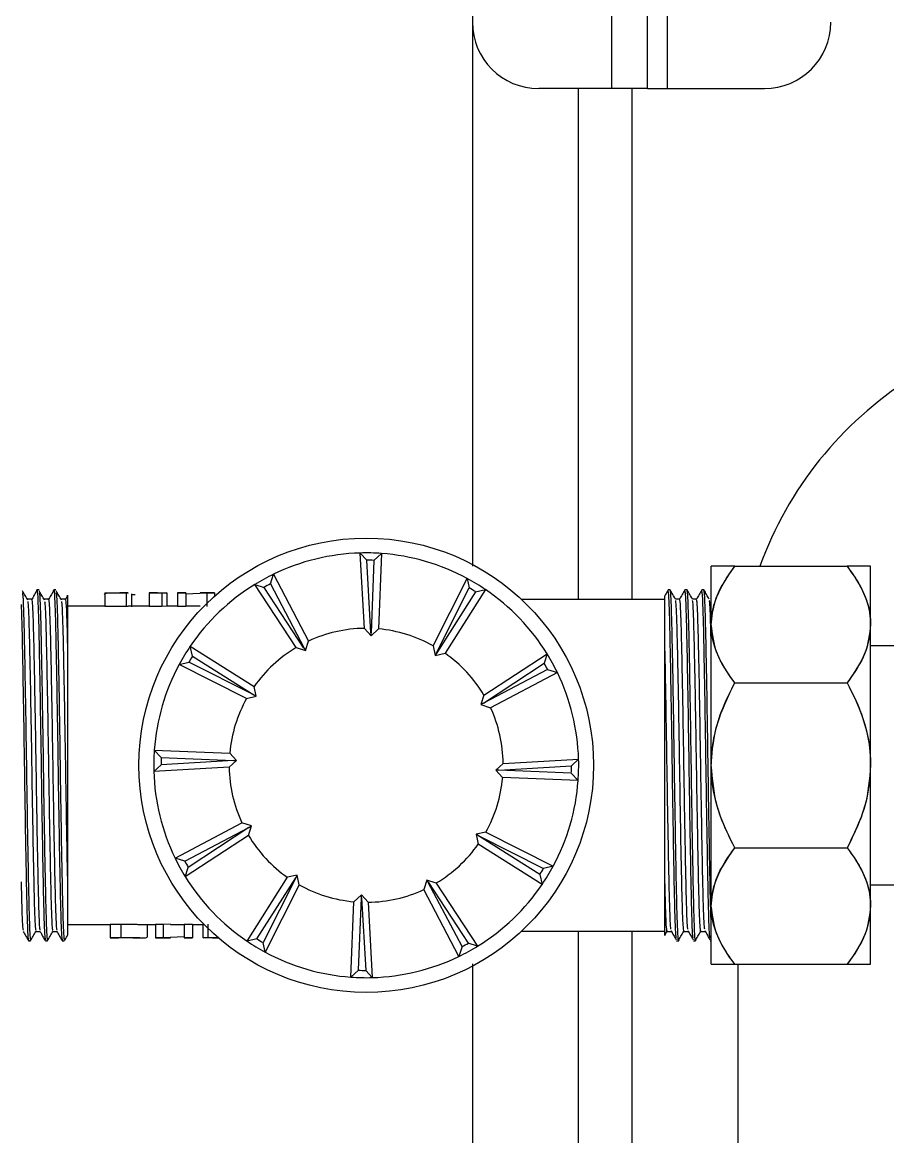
# Model space of a CAD drawing. Extents: x 150 to 4150, y 50 to 2920.
# Drawn here: x 1107.3 to 1270.2, y 2057.7 to 2267.7 of the extents above; entities that cross this region are included whole.
import ezdxf

# ---------------------------------------------------------------- set-up
doc = ezdxf.new("R2010")
doc.units = 0
doc.header["$LTSCALE"] = 10
doc.linetypes.add('SLD-KATı', pattern=[0])
doc.layers.get('0').update_dxf_attribs({"linetype": 'CONTINUOUS'})

msp = doc.modelspace()

# ---------------------------------------------------------------- linework, layer by layer
at = {"color": 7, "linetype": 'SLD-KATı'}
for p, q in [((1218.28, 2255.19), (1218.28, 2305.19)), ((1225.03, 2255.19), (1225.03, 2305.19)), ((1228.78, 2255.19), (1228.78, 2305.19)), ((1192.03, 2286.42), (1192.03, 2165.2)), ((1218.28, 2255.19), (1204.53, 2255.19)), ((1225.03, 2255.19), (1218.28, 2255.19)), ((1222.03, 2255.19), (1222.03, 2158.92)), ((1225.03, 2255.19), (1228.78, 2255.19)), ((1228.78, 2255.19), (1247.03, 2255.19)), ((1171.69, 2153.47), (1170.9, 2167.67)), ((1170.9, 2167.67), (1172.13, 2166.32)), ((1173.48, 2166.29), (1174.9, 2167.59)), ((1174.9, 2167.59), (1174.33, 2153.37)), ((1172.92, 2152.65), (1172.13, 2166.32)), ((1173.48, 2166.29), (1172.94, 2152.65)), ((1153.98, 2161.84), (1154.56, 2163.67)), ((1154.56, 2163.67), (1161.17, 2151.08)), ((1237.03, 2154.18), (1237.03, 2165.17)), ((1241.44, 2165.17), (1262.62, 2165.17)), ((1267.03, 2154.18), (1267.03, 2165.17)), ((1158.83, 2149.84), (1151.05, 2161.75)), ((1151.05, 2161.75), (1152.8, 2161.19)), ((1160.31, 2149.75), (1152.8, 2161.19)), ((1153.98, 2161.84), (1160.33, 2149.76)), ((1184.64, 2150.18), (1191.05, 2162.88)), ((1185.29, 2148.86), (1191.44, 2161.09)), ((1191.05, 2162.88), (1191.44, 2161.09)), ((1109.02, 2159), (1108.22, 2159)), ((1109.02, 2159), (1108.22, 2159)), ((1110.41, 2160.72), (1110.01, 2160.72)), ((1112.19, 2159), (1111.4, 2159)), ((1112.19, 2159), (1111.4, 2159)), ((1113.58, 2160.72), (1113.18, 2160.72)), ((1115.37, 2159), (1114.57, 2159)), ((1115.37, 2159), (1114.57, 2159)), ((1115.73, 2159.54), (1115.31, 2158.82)), ((1122.82, 2160.16), (1122.82, 2160.1)), ((1122.82, 2160.16), (1125.56, 2160.16)), ((1122.82, 2160.1), (1122.82, 2157.61)), ((1126.8, 2160.1), (1122.82, 2160.1)), ((1125.9, 2160.14), (1125.36, 2160.14)), ((1125.56, 2160.16), (1125.65, 2160.16)), ((1127.2, 2160.17), (1125.65, 2160.17)), ((1126.8, 2160.1), (1126.8, 2157.61)), ((1127.2, 2160.07), (1126.8, 2160.1)), ((1127.83, 2160.01), (1127.83, 2157.52)), ((1128.54, 2159.77), (1127.83, 2159.77)), ((1132.69, 2160.17), (1131.12, 2160.17)), ((1131.12, 2160.17), (1131.12, 2160.1)), ((1131.12, 2160.1), (1131.12, 2157.61)), ((1133.54, 2160.1), (1131.12, 2160.1)), ((1132.69, 2160.17), (1132.69, 2160.16)), ((1132.69, 2160.16), (1134.48, 2160.16)), ((1134.48, 2160.16), (1133.54, 2160.1)), ((1133.54, 2160.1), (1133.54, 2157.61)), ((1134.48, 2160.16), (1134.48, 2157.66)), ((1138.07, 2160.17), (1136.5, 2160.17)), ((1136.5, 2160.17), (1136.5, 2160.1)), ((1138.07, 2160.1), (1136.5, 2160.1)), ((1136.5, 2160.1), (1136.5, 2157.61)), ((1138.07, 2160.17), (1138.07, 2160.1)), ((1142.04, 2160.1), (1138.07, 2159.9)), ((1138.07, 2160.1), (1138.07, 2157.61)), ((1143.46, 2160.17), (1140.73, 2160.17)), ((1142.04, 2160.1), (1142.04, 2157.61)), ((1143.46, 2160.1), (1142.04, 2160.1)), ((1143.46, 2160.17), (1143.46, 2160.1)), ((1143.46, 2160.1), (1143.46, 2159.55)), ((1192.6, 2160.39), (1185.31, 2148.85)), ((1194.48, 2160.8), (1186.88, 2148.78)), ((1192.6, 2160.39), (1194.48, 2160.8)), ((1229.29, 2160.72), (1228.89, 2160.72)), ((1231.08, 2159), (1230.29, 2159)), ((1232.47, 2160.72), (1232.07, 2160.72)), ((1234.25, 2159), (1233.46, 2159)), ((1235.64, 2160.72), (1235.24, 2160.72)), ((1122.82, 2157.67), (1115.78, 2157.67)), ((1126.8, 2157.61), (1122.82, 2157.61)), ((1127.2, 2157.57), (1126.8, 2157.61)), ((1131.12, 2157.67), (1127.2, 2157.67)), ((1133.54, 2157.61), (1131.12, 2157.61)), ((1134.48, 2157.66), (1133.54, 2157.61)), ((1136.5, 2157.67), (1134.48, 2157.67)), ((1138.07, 2157.61), (1136.5, 2157.61)), ((1140.73, 2157.67), (1138.07, 2157.67)), ((1228.28, 2158.92), (1201.29, 2158.92)), ((1171.69, 2153.47), (1172.94, 2152.1)), ((1172.93, 2152.64), (1172.92, 2152.65)), ((1172.94, 2152.65), (1172.93, 2152.64)), ((1172.93, 2152.64), (1172.94, 2152.1)), ((1172.94, 2152.1), (1174.33, 2153.37)), ((1237.03, 2127.67), (1237.03, 2154.18)), ((1267.03, 2127.67), (1267.03, 2154.18)), ((1160.6, 2149.28), (1161.17, 2151.08)), ((1138.9, 2150.12), (1150.92, 2142.51)), ((1139.31, 2148.23), (1138.9, 2150.12)), ((1158.83, 2149.84), (1160.6, 2149.28)), ((1160.32, 2149.74), (1160.31, 2149.75)), ((1160.33, 2149.76), (1160.32, 2149.74)), ((1160.32, 2149.74), (1160.6, 2149.28)), ((1184.64, 2150.18), (1185.03, 2148.37)), ((1185.3, 2148.84), (1185.03, 2148.37)), ((1185.03, 2148.37), (1186.88, 2148.78)), ((1185.3, 2148.84), (1185.29, 2148.86)), ((1185.31, 2148.85), (1185.3, 2148.84)), ((1194.21, 2140.87), (1206.11, 2148.65)), ((1206.11, 2148.65), (1205.55, 2146.9)), ((1327.03, 2150.17), (1267.03, 2150.17)), ((1136.82, 2146.69), (1138.61, 2147.08)), ((1149.51, 2140.27), (1136.82, 2146.69)), ((1150.84, 2140.93), (1138.61, 2147.08)), ((1139.31, 2148.23), (1150.85, 2140.95)), ((1194.11, 2139.39), (1205.55, 2146.9)), ((1206.2, 2145.72), (1194.12, 2139.37)), ((1208.04, 2145.14), (1195.44, 2138.53)), ((1206.2, 2145.72), (1208.04, 2145.14)), ((1151.33, 2140.67), (1150.92, 2142.51)), ((1241.44, 2143.2), (1262.62, 2143.2)), ((1149.51, 2140.27), (1151.33, 2140.67)), ((1150.85, 2140.93), (1150.84, 2140.93)), ((1150.85, 2140.95), (1150.85, 2140.93)), ((1150.85, 2140.93), (1151.33, 2140.67)), ((1194.21, 2140.87), (1193.64, 2139.1)), ((1194.11, 2139.37), (1193.64, 2139.1)), ((1193.64, 2139.1), (1195.44, 2138.53)), ((1194.11, 2139.37), (1194.11, 2139.39)), ((1194.12, 2139.37), (1194.11, 2139.37)), ((1132.11, 2130.54), (1146.33, 2129.97)), ((1133.41, 2129.12), (1132.11, 2130.54)), ((1147.6, 2128.58), (1146.33, 2129.97)), ((1132.03, 2126.53), (1133.38, 2127.77)), ((1147.05, 2128.56), (1133.38, 2127.77)), ((1133.41, 2129.12), (1147.05, 2128.58)), ((1146.23, 2127.33), (1147.6, 2128.58)), ((1147.05, 2128.58), (1147.06, 2128.57)), ((1147.06, 2128.57), (1147.05, 2128.56)), ((1147.06, 2128.57), (1147.6, 2128.58)), ((1197.83, 2128.01), (1196.46, 2126.76)), ((1197.01, 2126.78), (1210.68, 2127.56)), ((1197.83, 2128.01), (1212.04, 2128.8)), ((1212.04, 2128.8), (1210.68, 2127.56)), ((1237.03, 2101.15), (1237.03, 2127.67)), ((1267.03, 2101.15), (1267.03, 2127.67)), ((1146.23, 2127.33), (1132.03, 2126.53)), ((1197, 2126.77), (1196.46, 2126.76)), ((1196.46, 2126.76), (1197.73, 2125.37)), ((1197, 2126.77), (1197.01, 2126.78)), ((1197.01, 2126.75), (1197, 2126.77)), ((1210.65, 2126.22), (1197.01, 2126.75)), ((1211.95, 2124.79), (1197.73, 2125.37)), ((1210.65, 2126.22), (1211.95, 2124.79)), ((1136.02, 2110.2), (1148.62, 2116.81)), ((1137.86, 2109.61), (1149.94, 2115.97)), ((1149.95, 2115.95), (1138.51, 2108.43)), ((1150.42, 2116.24), (1148.62, 2116.81)), ((1149.86, 2114.47), (1150.42, 2116.24)), ((1149.94, 2115.97), (1149.95, 2115.96)), ((1149.95, 2115.96), (1150.42, 2116.24)), ((1149.95, 2115.96), (1149.95, 2115.95)), ((1194.55, 2115.06), (1192.74, 2114.67)), ((1194.55, 2115.06), (1207.24, 2108.65)), ((1149.86, 2114.47), (1137.95, 2106.68)), ((1192.74, 2114.67), (1193.14, 2112.82)), ((1193.21, 2114.4), (1192.74, 2114.67)), ((1205.16, 2105.22), (1193.14, 2112.82)), ((1193.21, 2114.4), (1193.22, 2114.41)), ((1193.21, 2114.39), (1193.21, 2114.4)), ((1204.75, 2107.1), (1193.21, 2114.39)), ((1193.22, 2114.41), (1205.45, 2108.25)), ((1241.44, 2112.13), (1262.62, 2112.13)), ((1137.86, 2109.61), (1136.02, 2110.2)), ((1207.24, 2108.65), (1205.45, 2108.25)), ((1137.95, 2106.68), (1138.51, 2108.43)), ((1149.58, 2094.54), (1157.19, 2106.56)), ((1151.46, 2094.95), (1158.75, 2106.49)), ((1158.77, 2106.48), (1152.62, 2094.25)), ((1159.03, 2106.96), (1157.19, 2106.56)), ((1158.75, 2106.49), (1158.76, 2106.49)), ((1158.76, 2106.49), (1159.03, 2106.96)), ((1158.76, 2106.49), (1158.77, 2106.48)), ((1159.42, 2105.15), (1159.03, 2106.96)), ((1204.75, 2107.1), (1205.16, 2105.22)), ((1159.42, 2105.15), (1153.01, 2092.46)), ((1183.46, 2106.05), (1182.89, 2104.26)), ((1185.23, 2105.49), (1183.46, 2106.05)), ((1183.74, 2105.59), (1183.46, 2106.05)), ((1183.73, 2105.57), (1183.74, 2105.59)), ((1190.08, 2093.5), (1183.73, 2105.57)), ((1183.74, 2105.59), (1183.75, 2105.59)), ((1183.75, 2105.59), (1191.26, 2094.15)), ((1185.23, 2105.49), (1193.01, 2093.59)), ((1267.03, 2105.17), (1327.03, 2105.17)), ((1171.12, 2103.24), (1169.73, 2101.96)), ((1170.58, 2089.05), (1171.12, 2102.68)), ((1171.13, 2102.7), (1171.12, 2103.24)), ((1172.37, 2101.86), (1171.12, 2103.24)), ((1171.12, 2102.68), (1171.13, 2102.7)), ((1171.13, 2102.7), (1171.14, 2102.68)), ((1171.14, 2102.68), (1171.93, 2089.02)), ((1189.5, 2091.66), (1182.89, 2104.26)), ((1169.16, 2087.75), (1169.73, 2101.96)), ((1172.37, 2101.86), (1173.16, 2087.66)), ((1237.03, 2090.17), (1237.03, 2101.15)), ((1267.03, 2090.17), (1267.03, 2101.15)), ((1109.81, 2096.33), (1110.6, 2096.33)), ((1112.99, 2096.33), (1113.77, 2096.33)), ((1115.78, 2097.67), (1123.82, 2097.67)), ((1123.82, 2097.74), (1125.8, 2097.74)), ((1123.82, 2097.74), (1123.82, 2095.25)), ((1125.8, 2097.74), (1125.8, 2095.25)), ((1130.18, 2097.67), (1132.34, 2097.67)), ((1130.77, 2097.76), (1130.77, 2095.27)), ((1132.34, 2097.74), (1133.76, 2097.74)), ((1132.34, 2097.74), (1132.34, 2095.25)), ((1133.76, 2097.74), (1135.2, 2097.8)), ((1133.76, 2097.74), (1133.76, 2095.25)), ((1135.2, 2097.67), (1137.73, 2097.67)), ((1137.73, 2097.74), (1139.3, 2097.74)), ((1137.73, 2097.74), (1137.73, 2095.25)), ((1139.3, 2097.74), (1139.3, 2095.25)), ((1139.3, 2097.67), (1141.32, 2097.67)), ((1141.32, 2095.17), (1141.32, 2097.67)), ((1142.26, 2095.25), (1142.26, 2097.74)), ((1201.29, 2096.42), (1228.28, 2096.42)), ((1222.03, 2096.42), (1222.03, 1686.52)), ((1228.33, 2095.79), (1228.75, 2096.52)), ((1228.69, 2096.33), (1229.49, 2096.33)), ((1228.69, 2096.33), (1229.49, 2096.33)), ((1231.87, 2096.33), (1232.66, 2096.33)), ((1231.87, 2096.33), (1232.66, 2096.33)), ((1235.04, 2096.33), (1235.84, 2096.33)), ((1235.04, 2096.33), (1235.84, 2096.33)), ((1108.42, 2094.62), (1108.82, 2094.62)), ((1111.6, 2094.62), (1111.99, 2094.62)), ((1114.77, 2094.62), (1115.17, 2094.62)), ((1123.82, 2095.25), (1125.8, 2095.25)), ((1123.82, 2095.25), (1123.82, 2095.17)), ((1123.82, 2095.17), (1125.39, 2095.17)), ((1125.99, 2095.17), (1125.39, 2095.17)), ((1125.39, 2095.17), (1125.39, 2095.17)), ((1128.1, 2095.17), (1130.18, 2095.17)), ((1132.34, 2095.25), (1133.76, 2095.25)), ((1132.34, 2095.25), (1132.34, 2095.17)), ((1132.34, 2095.17), (1135.2, 2095.17)), ((1133.76, 2095.25), (1137.73, 2095.41)), ((1137.73, 2095.25), (1137.73, 2095.17)), ((1137.73, 2095.25), (1139.3, 2095.25)), ((1137.73, 2095.17), (1139.3, 2095.17)), ((1139.3, 2095.25), (1139.3, 2095.17)), ((1141.32, 2095.17), (1142.26, 2095.25)), ((1143.11, 2095.17), (1141.32, 2095.17)), ((1142.26, 2095.25), (1144.07, 2095.25)), ((1143.11, 2095.17), (1144.16, 2095.17)), ((1143.11, 2095.17), (1143.11, 2095.17)), ((1151.46, 2094.95), (1149.58, 2094.54)), ((1153.01, 2092.46), (1152.62, 2094.25)), ((1193.01, 2093.59), (1191.26, 2094.15)), ((1230.48, 2094.62), (1230.88, 2094.62)), ((1233.66, 2094.62), (1234.05, 2094.62)), ((1236.83, 2094.62), (1237.03, 2094.62)), ((1190.08, 2093.5), (1189.5, 2091.66)), ((1192.03, 2090.27), (1192.03, 1714.99)), ((1241.44, 2090.17), (1262.62, 2090.17)), ((1242.03, 2090.17), (1242.03, 1613.94)), ((1170.58, 2089.05), (1169.16, 2087.75)), ((1173.16, 2087.66), (1171.93, 2089.02))]:
    msp.add_line(p, q, dxfattribs=at)
at = {"color": 8, "linetype": 'SLD-KATı'}
for p, q in [((1212.03, 2158.92), (1212.03, 2255.19)), ((1212.03, 1705.39), (1212.03, 2096.42))]:
    msp.add_line(p, q, dxfattribs=at)
at = {"color": 7, "linetype": 'SLD-KATı'}
msp.add_circle((1172.03, 2127.67), 42.81, dxfattribs=at)
for centre, radius, start, end in [((1204.53, 2267.69), 12.5, 180, 270), ((1247.03, 2267.69), 12.5, 270, 0), ((1312.03, 2141.42), 70, 122.3924, 160.1666), ((1172.03, 2127.67), 40.02, 91.6221, 115.8822), ((1172.03, 2127.67), 40.02, 85.8822, 91.6221), ((1172.03, 2127.67), 40.02, 61.6221, 85.8822), ((1172.03, 2127.67), 38.65, 87.848, 89.8464), ((1172.03, 2127.67), 40.02, 115.8822, 121.6221), ((1172.03, 2127.67), 40.02, 121.6221, 145.8822), ((1172.03, 2127.67), 38.65, 117.848, 119.8464), ((1172.03, 2127.67), 40.02, 55.8822, 61.6221), ((1172.03, 2127.67), 38.65, 57.848, 59.8464), ((1172.03, 2127.67), 40.02, 31.6221, 55.8822), ((1172.03, 2127.67), 25.81, 90.759, 114.8823), ((1172.03, 2127.67), 25.81, 60.759, 84.8823), ((1172.03, 2127.67), 40.02, 145.8822, 151.6221), ((1172.03, 2127.67), 25.81, 120.759, 144.8823), ((1172.03, 2127.67), 25.81, 30.759, 54.8823), ((1172.03, 2127.67), 40.02, 25.8822, 31.6221), ((1172.03, 2127.67), 40.02, 151.6221, 175.8822), ((1172.03, 2127.67), 38.65, 147.848, 149.8464), ((1172.03, 2127.67), 38.65, 27.848, 29.8464), ((1172.03, 2127.67), 40.02, 1.6221, 25.8822), ((1172.03, 2127.67), 25.81, 150.759, 174.8823), ((1172.03, 2127.67), 25.81, 0.759, 24.8823), ((1172.03, 2127.67), 40.02, 175.8822, 181.6221), ((1172.03, 2127.67), 38.65, 177.848, 179.8464), ((1172.03, 2127.67), 38.65, 357.848, 359.8464), ((1172.03, 2127.67), 40.02, 355.8822, 1.6221), ((1172.03, 2127.67), 40.02, 181.6221, 205.8822), ((1172.03, 2127.67), 25.81, 180.759, 204.8823), ((1172.03, 2127.67), 25.81, 330.759, 354.8823), ((1172.03, 2127.67), 40.02, 331.6221, 355.8822), ((1172.03, 2127.67), 25.81, 210.759, 234.8823), ((1172.03, 2127.67), 25.81, 300.759, 324.8823), ((1172.03, 2127.67), 40.02, 205.8822, 211.6221), ((1172.03, 2127.67), 38.65, 207.848, 209.8464), ((1172.03, 2127.67), 40.02, 325.8822, 331.6221), ((1172.03, 2127.67), 40.02, 211.6221, 235.8822), ((1172.03, 2127.67), 38.65, 327.848, 329.8464), ((1172.03, 2127.67), 25.81, 240.759, 264.8823), ((1172.03, 2127.67), 40.02, 301.6221, 325.8822), ((1172.03, 2127.67), 25.81, 270.759, 294.8823), ((1172.03, 2127.67), 40.02, 235.8822, 241.6221), ((1172.03, 2127.67), 38.65, 237.848, 239.8464), ((1172.03, 2127.67), 38.65, 297.848, 299.8464), ((1172.03, 2127.67), 40.02, 241.6221, 265.8822), ((1172.03, 2127.67), 40.02, 295.8822, 301.6221), ((1172.03, 2127.67), 40.02, 271.6221, 295.8822), ((1172.03, 2127.67), 40.02, 265.8822, 271.6221), ((1172.03, 2127.67), 38.65, 267.848, 269.8464)]:
    msp.add_arc(centre, radius, start, end, dxfattribs=at)
for points, knots in [([(1237.03, 2154.18), (1237.06, 2154.81), (1237.14, 2156.64), (1238.02, 2159.65), (1239.61, 2162.67), (1240.93, 2164.47), (1241.44, 2165.17)], [0, 0, 0, 0, 0.1638354, 0.4746305, 0.7943898, 1, 1, 1, 1]), ([(1241.44, 2165.17), (1240.48, 2165.17), (1238.53, 2165.17), (1237.19, 2165.17), (1237.07, 2165.17), (1237.03, 2165.17)], [0, 0, 0, 0, 0.396746, 0.806755, 1, 1, 1, 1]), ([(1237.03, 2154.18), (1237.17, 2155.66), (1237.54, 2159.51), (1239.95, 2163.01), (1241.44, 2165.17)], [0, 0, 0, 0, 0.3814173, 1, 1, 1, 1]), ([(1241.44, 2165.17), (1240.15, 2165.17), (1237.7, 2165.17), (1237.25, 2165.17), (1237.03, 2165.17)], [0, 0, 0, 0, 0.527505, 1, 1, 1, 1]), ([(1262.62, 2165.17), (1263.13, 2164.47), (1264.43, 2162.7), (1266.02, 2159.68), (1266.92, 2156.67), (1267, 2154.81), (1267.03, 2154.18)], [0, 0, 0, 0, 0.205612, 0.517011, 0.836163, 1, 1, 1, 1]), ([(1267.03, 2165.17), (1266.89, 2165.17), (1266.52, 2165.17), (1264.11, 2165.17), (1262.62, 2165.17)], [0, 0, 0, 0, 0.381419, 1, 1, 1, 1]), ([(1262.62, 2165.17), (1263.58, 2163.8), (1265.53, 2161.02), (1266.87, 2157.24), (1266.99, 2154.93), (1267.03, 2154.18)], [0, 0, 0, 0, 0.396745, 0.806754, 1, 1, 1, 1]), ([(1267.03, 2165.17), (1266.81, 2165.17), (1266.36, 2165.17), (1263.91, 2165.17), (1262.62, 2165.17)], [0, 0, 0, 0, 0.472495, 1, 1, 1, 1]), ([(1108.28, 2158.82), (1108.11, 2159.1), (1107.78, 2159.67), (1107.45, 2160.25), (1107.28, 2160.53)], [0, 0, 0, 0, 0.5000091, 1, 1, 1, 1]), ([(1107.28, 2160.21), (1107.31, 2160.02), (1107.39, 2159.51), (1107.53, 2155.64), (1107.67, 2149.31), (1107.82, 2141.06), (1107.97, 2131.73), (1108.11, 2122.04), (1108.26, 2112.84), (1108.4, 2104.85), (1108.55, 2098.84), (1108.69, 2095.16), (1108.78, 2094.91), (1108.82, 2094.8)], [0, 0, 0, 0, 0.059792, 0.156343, 0.250757, 0.346704, 0.442909, 0.537197, 0.633638, 0.729161, 0.823899, 0.920492, 1, 1, 1, 1]), ([(1109.96, 2160.53), (1109.79, 2160.25), (1109.46, 2159.67), (1109.13, 2159.1), (1108.96, 2158.82)], [0, 0, 0, 0, 0.499999, 1, 1, 1, 1]), ([(1109.02, 2159), (1109.06, 2158.75), (1109.16, 2158.24), (1109.31, 2154.22), (1109.45, 2148.17), (1109.6, 2140.37), (1109.75, 2131.52), (1109.89, 2122.33), (1110.04, 2113.61), (1110.19, 2106.04), (1110.33, 2100.34), (1110.47, 2096.93), (1110.56, 2096.69), (1110.59, 2096.59)], [0, 0, 0, 0, 0.09264, 0.186674, 0.278628, 0.372074, 0.465772, 0.557602, 0.651529, 0.744562, 0.836833, 0.930908, 1, 1, 1, 1]), ([(1109.96, 2160.29), (1109.97, 2160.47), (1110.04, 2161.13), (1110.15, 2159.7), (1110.31, 2155.74), (1110.44, 2149.28), (1110.59, 2141.07), (1110.75, 2131.73), (1110.88, 2122.04), (1111.04, 2112.84), (1111.18, 2104.85), (1111.32, 2098.84), (1111.47, 2095.16), (1111.56, 2094.91), (1111.6, 2094.8)], [0, 0, 0, 0, 0.032985, 0.121827, 0.212008, 0.300193, 0.389809, 0.479667, 0.567733, 0.65781, 0.747031, 0.835518, 0.925738, 1, 1, 1, 1]), ([(1111.45, 2158.82), (1111.28, 2159.1), (1110.95, 2159.67), (1110.62, 2160.25), (1110.46, 2160.53)], [0, 0, 0, 0, 0.5, 1, 1, 1, 1]), ([(1110.46, 2160.21), (1110.49, 2160.02), (1110.57, 2159.51), (1110.7, 2155.64), (1110.84, 2149.31), (1110.99, 2141.06), (1111.14, 2131.73), (1111.28, 2122.04), (1111.43, 2112.84), (1111.58, 2104.85), (1111.72, 2098.84), (1111.87, 2095.16), (1111.95, 2094.91), (1111.99, 2094.8)], [0, 0, 0, 0, 0.059792, 0.156343, 0.250757, 0.346704, 0.442909, 0.537197, 0.633638, 0.729161, 0.823899, 0.920492, 1, 1, 1, 1]), ([(1113.13, 2160.53), (1112.97, 2160.25), (1112.64, 2159.67), (1112.3, 2159.1), (1112.14, 2158.82)], [0, 0, 0, 0, 0.499994, 1, 1, 1, 1]), ([(1112.19, 2159), (1112.24, 2158.75), (1112.33, 2158.24), (1112.49, 2154.22), (1112.63, 2148.17), (1112.78, 2140.37), (1112.93, 2131.52), (1113.07, 2122.33), (1113.22, 2113.61), (1113.37, 2106.04), (1113.51, 2100.34), (1113.65, 2096.93), (1113.73, 2096.69), (1113.77, 2096.59)], [0, 0, 0, 0, 0.09264, 0.186674, 0.278628, 0.372074, 0.465772, 0.557602, 0.651529, 0.744562, 0.836833, 0.930908, 1, 1, 1, 1]), ([(1113.13, 2160.29), (1113.15, 2160.47), (1113.21, 2161.13), (1113.33, 2159.7), (1113.48, 2155.74), (1113.62, 2149.28), (1113.77, 2141.07), (1113.92, 2131.73), (1114.06, 2122.04), (1114.21, 2112.84), (1114.36, 2104.85), (1114.5, 2098.84), (1114.64, 2095.16), (1114.73, 2094.91), (1114.77, 2094.8)], [0, 0, 0, 0, 0.0329851, 0.1218274, 0.212008, 0.3001927, 0.3898089, 0.4796666, 0.5677328, 0.6578105, 0.747031, 0.8355182, 0.9257381, 1, 1, 1, 1]), ([(1114.63, 2158.82), (1114.46, 2159.1), (1114.13, 2159.67), (1113.8, 2160.25), (1113.63, 2160.53)], [0, 0, 0, 0, 0.5000044, 1, 1, 1, 1]), ([(1113.63, 2160.21), (1113.66, 2160.02), (1113.74, 2159.51), (1113.88, 2155.64), (1114.02, 2149.31), (1114.17, 2141.06), (1114.32, 2131.73), (1114.45, 2122.04), (1114.61, 2112.84), (1114.75, 2104.85), (1114.9, 2098.84), (1115.04, 2095.16), (1115.13, 2094.91), (1115.17, 2094.8)], [0, 0, 0, 0, 0.059792, 0.156343, 0.250757, 0.346704, 0.442909, 0.537197, 0.633638, 0.729161, 0.823899, 0.920492, 1, 1, 1, 1]), ([(1115.37, 2159), (1115.41, 2158.74), (1115.51, 2158.22), (1115.66, 2154.5), (1115.74, 2150.72), (1115.78, 2149.02)], [0, 0, 0, 0, 0.351464, 0.708214, 1, 1, 1, 1]), ([(1115.78, 2159.51), (1115.78, 2159.62), (1115.78, 2159.87), (1115.78, 2159.22), (1115.78, 2157.72), (1115.78, 2155.31), (1115.78, 2152.4), (1115.78, 2150.06), (1115.78, 2149.02)], [0, 0, 0, 0, 0.1199214, 0.3026294, 0.4908796, 0.6697171, 0.8537427, 1, 1, 1, 1]), ([(1125.36, 2160.14), (1125.17, 2160.14), (1124.8, 2160.14), (1124.28, 2160.14), (1123.8, 2160.12), (1123.26, 2160.09), (1122.78, 2160.02), (1122.73, 2159.92), (1122.7, 2159.87)], [0, 0, 0, 0, 0.1199742, 0.2407106, 0.3609058, 0.4878119, 0.7413854, 1, 1, 1, 1]), ([(1228.88, 2160.71), (1228.72, 2160.42), (1228.51, 2160.06), (1228.3, 2159.69), (1228.25, 2159.62)], [0, 0, 0, 0, 0.787468, 1, 1, 1, 1]), ([(1228.28, 2150.6), (1228.28, 2151.55), (1228.28, 2153.67), (1228.28, 2156.3), (1228.28, 2158.32), (1228.28, 2159.5), (1228.28, 2159.57), (1228.28, 2159.6)], [0, 0, 0, 0, 0.172168, 0.386216, 0.606474, 0.82052, 1, 1, 1, 1]), ([(1230.43, 2095.12), (1230.4, 2095.32), (1230.32, 2095.82), (1230.18, 2099.69), (1230.04, 2106.03), (1229.9, 2114.27), (1229.74, 2123.61), (1229.61, 2133.3), (1229.45, 2142.5), (1229.31, 2150.48), (1229.17, 2156.5), (1229.02, 2160.18), (1228.93, 2160.42), (1228.89, 2160.54)], [0, 0, 0, 0, 0.059792, 0.156343, 0.250757, 0.346704, 0.442909, 0.537197, 0.633638, 0.729161, 0.823899, 0.920492, 1, 1, 1, 1]), ([(1230.93, 2095.04), (1230.91, 2094.86), (1230.85, 2094.21), (1230.73, 2095.64), (1230.58, 2099.6), (1230.44, 2106.05), (1230.29, 2114.27), (1230.14, 2123.61), (1230, 2133.3), (1229.85, 2142.5), (1229.7, 2150.48), (1229.56, 2156.5), (1229.42, 2160.18), (1229.33, 2160.42), (1229.29, 2160.54)], [0, 0, 0, 0, 0.0329851, 0.1218274, 0.212008, 0.3001927, 0.3898088, 0.4796666, 0.5677328, 0.6578104, 0.7470312, 0.8355182, 0.9257381, 1, 1, 1, 1]), ([(1230.29, 2158.99), (1230.13, 2159.28), (1229.8, 2159.85), (1229.47, 2160.42), (1229.3, 2160.71)], [0, 0, 0, 0, 0.500005, 1, 1, 1, 1]), ([(1232.06, 2160.71), (1231.89, 2160.42), (1231.56, 2159.85), (1231.23, 2159.28), (1231.06, 2158.99)], [0, 0, 0, 0, 0.5, 1, 1, 1, 1]), ([(1233.6, 2095.12), (1233.57, 2095.32), (1233.49, 2095.82), (1233.36, 2099.69), (1233.22, 2106.03), (1233.07, 2114.27), (1232.92, 2123.61), (1232.78, 2133.3), (1232.63, 2142.5), (1232.48, 2150.48), (1232.34, 2156.5), (1232.19, 2160.18), (1232.11, 2160.42), (1232.07, 2160.54)], [0, 0, 0, 0, 0.059792, 0.156343, 0.250757, 0.346704, 0.442909, 0.537197, 0.633638, 0.729161, 0.823899, 0.920492, 1, 1, 1, 1]), ([(1234.11, 2095.04), (1234.09, 2094.86), (1234.02, 2094.21), (1233.91, 2095.64), (1233.76, 2099.6), (1233.62, 2106.05), (1233.47, 2114.27), (1233.32, 2123.61), (1233.18, 2133.3), (1233.03, 2142.5), (1232.88, 2150.48), (1232.74, 2156.5), (1232.59, 2160.18), (1232.5, 2160.42), (1232.47, 2160.54)], [0, 0, 0, 0, 0.032985, 0.121827, 0.212008, 0.300193, 0.389809, 0.479667, 0.567733, 0.65781, 0.747031, 0.835518, 0.925738, 1, 1, 1, 1]), ([(1233.47, 2158.99), (1233.3, 2159.28), (1232.97, 2159.85), (1232.64, 2160.42), (1232.48, 2160.71)], [0, 0, 0, 0, 0.5, 1, 1, 1, 1]), ([(1235.23, 2160.71), (1235.07, 2160.42), (1234.73, 2159.85), (1234.4, 2159.28), (1234.24, 2158.99)], [0, 0, 0, 0, 0.5, 1, 1, 1, 1]), ([(1236.78, 2095.12), (1236.75, 2095.32), (1236.67, 2095.82), (1236.53, 2099.69), (1236.39, 2106.03), (1236.25, 2114.27), (1236.09, 2123.61), (1235.96, 2133.3), (1235.8, 2142.5), (1235.66, 2150.48), (1235.52, 2156.5), (1235.37, 2160.18), (1235.28, 2160.42), (1235.24, 2160.54)], [0, 0, 0, 0, 0.059792, 0.156343, 0.250757, 0.346704, 0.442909, 0.537197, 0.633638, 0.729161, 0.823899, 0.920492, 1, 1, 1, 1]), ([(1237.03, 2097.39), (1237, 2098.19), (1236.91, 2100.17), (1236.79, 2106.11), (1236.64, 2114.25), (1236.49, 2123.61), (1236.35, 2133.29), (1236.2, 2142.5), (1236.05, 2150.48), (1235.91, 2156.5), (1235.77, 2160.18), (1235.68, 2160.42), (1235.64, 2160.54)], [0, 0, 0, 0, 0.0696571, 0.1737724, 0.2795777, 0.3856683, 0.4896436, 0.5959938, 0.7013324, 0.8058045, 0.9123227, 1, 1, 1, 1]), ([(1236.64, 2158.99), (1236.48, 2159.28), (1236.15, 2159.85), (1235.82, 2160.42), (1235.65, 2160.71)], [0, 0, 0, 0, 0.5, 1, 1, 1, 1]), ([(1107.03, 2157.95), (1107.06, 2157.15), (1107.15, 2155.16), (1107.27, 2149.22), (1107.42, 2141.09), (1107.57, 2131.72), (1107.71, 2122.04), (1107.86, 2112.84), (1108.01, 2104.85), (1108.15, 2098.84), (1108.29, 2095.16), (1108.38, 2094.91), (1108.42, 2094.8)], [0, 0, 0, 0, 0.069657, 0.173772, 0.279578, 0.385668, 0.489644, 0.595994, 0.701332, 0.805805, 0.912323, 1, 1, 1, 1]), ([(1108.28, 2158.52), (1108.31, 2158.34), (1108.38, 2157.86), (1108.52, 2154.19), (1108.66, 2148.18), (1108.81, 2140.37), (1108.96, 2131.52), (1109.1, 2122.33), (1109.25, 2113.61), (1109.4, 2106.04), (1109.54, 2100.33), (1109.68, 2096.85), (1109.77, 2096.61), (1109.81, 2096.51)], [0, 0, 0, 0, 0.059774, 0.156323, 0.250736, 0.346681, 0.442885, 0.537171, 0.63361, 0.729132, 0.823869, 0.920461, 1, 1, 1, 1]), ([(1111.45, 2158.52), (1111.48, 2158.34), (1111.56, 2157.86), (1111.7, 2154.19), (1111.83, 2148.18), (1111.98, 2140.37), (1112.13, 2131.52), (1112.27, 2122.33), (1112.42, 2113.61), (1112.57, 2106.04), (1112.71, 2100.33), (1112.86, 2096.85), (1112.95, 2096.61), (1112.98, 2096.51)], [0, 0, 0, 0, 0.059774, 0.156323, 0.250736, 0.346681, 0.442885, 0.537171, 0.63361, 0.729132, 0.823869, 0.920461, 1, 1, 1, 1]), ([(1114.63, 2158.52), (1114.66, 2158.34), (1114.73, 2157.86), (1114.87, 2154.19), (1115.01, 2148.18), (1115.16, 2140.37), (1115.31, 2131.52), (1115.45, 2122.33), (1115.6, 2113.62), (1115.71, 2107.89), (1115.77, 2105.26), (1115.78, 2104.74)], [0, 0, 0, 0, 0.079391, 0.207626, 0.333024, 0.460456, 0.588233, 0.713462, 0.841551, 0.968421, 1, 1, 1, 1]), ([(1231.87, 2096.33), (1231.82, 2096.59), (1231.73, 2097.1), (1231.57, 2101.11), (1231.43, 2107.16), (1231.28, 2114.97), (1231.13, 2123.82), (1231, 2133), (1230.84, 2141.72), (1230.7, 2149.3), (1230.55, 2154.99), (1230.41, 2158.4), (1230.33, 2158.65), (1230.3, 2158.75)], [0, 0, 0, 0, 0.09264, 0.186674, 0.278629, 0.372074, 0.465772, 0.557602, 0.651529, 0.744562, 0.836833, 0.930908, 1, 1, 1, 1]), ([(1232.61, 2096.82), (1232.58, 2097), (1232.5, 2097.48), (1232.37, 2101.15), (1232.23, 2107.15), (1232.08, 2114.97), (1231.93, 2123.82), (1231.79, 2133), (1231.64, 2141.72), (1231.49, 2149.3), (1231.35, 2155), (1231.2, 2158.49), (1231.12, 2158.72), (1231.08, 2158.83)], [0, 0, 0, 0, 0.059774, 0.156323, 0.250737, 0.346681, 0.442885, 0.537171, 0.63361, 0.729132, 0.823869, 0.920461, 1, 1, 1, 1]), ([(1235.04, 2096.33), (1235, 2096.59), (1234.9, 2097.1), (1234.75, 2101.11), (1234.61, 2107.16), (1234.46, 2114.97), (1234.31, 2123.82), (1234.17, 2133), (1234.02, 2141.72), (1233.87, 2149.3), (1233.73, 2154.99), (1233.59, 2158.4), (1233.51, 2158.65), (1233.47, 2158.75)], [0, 0, 0, 0, 0.09264, 0.186674, 0.278629, 0.372074, 0.465772, 0.557602, 0.651529, 0.744562, 0.836833, 0.930908, 1, 1, 1, 1]), ([(1235.78, 2096.82), (1235.75, 2097), (1235.68, 2097.48), (1235.54, 2101.15), (1235.4, 2107.15), (1235.25, 2114.97), (1235.1, 2123.82), (1234.96, 2133), (1234.81, 2141.72), (1234.66, 2149.3), (1234.52, 2155), (1234.38, 2158.49), (1234.29, 2158.72), (1234.25, 2158.83)], [0, 0, 0, 0, 0.059774, 0.156323, 0.250737, 0.346681, 0.442885, 0.537171, 0.63361, 0.729132, 0.823869, 0.920461, 1, 1, 1, 1]), ([(1237.03, 2149.63), (1236.99, 2151.41), (1236.9, 2155.24), (1236.76, 2158.39), (1236.68, 2158.64), (1236.65, 2158.75)], [0, 0, 0, 0, 0.334367, 0.718142, 1, 1, 1, 1]), ([(1241.44, 2143.2), (1240.15, 2145.03), (1237.7, 2148.5), (1237.25, 2152.36), (1237.03, 2154.18)], [0, 0, 0, 0, 0.527504, 1, 1, 1, 1]), ([(1241.44, 2143.2), (1240.48, 2144.57), (1238.53, 2147.35), (1237.19, 2151.12), (1237.07, 2153.44), (1237.03, 2154.18)], [0, 0, 0, 0, 0.396746, 0.806754, 1, 1, 1, 1]), ([(1267.03, 2154.18), (1266.81, 2152.36), (1266.36, 2148.5), (1263.91, 2145.03), (1262.62, 2143.2)], [0, 0, 0, 0, 0.472496, 1, 1, 1, 1]), ([(1267.03, 2154.18), (1266.89, 2152.71), (1266.52, 2148.86), (1264.11, 2145.36), (1262.62, 2143.2)], [0, 0, 0, 0, 0.3814173, 1, 1, 1, 1]), ([(1229.43, 2096.82), (1229.4, 2097), (1229.33, 2097.48), (1229.19, 2101.15), (1229.05, 2107.15), (1228.9, 2114.97), (1228.75, 2123.82), (1228.61, 2133.01), (1228.46, 2141.72), (1228.35, 2147.44), (1228.29, 2150.07), (1228.28, 2150.6)], [0, 0, 0, 0, 0.079391, 0.207626, 0.333025, 0.460457, 0.588233, 0.713462, 0.841551, 0.968421, 1, 1, 1, 1]), ([(1228.28, 2106.32), (1228.28, 2106.71), (1228.28, 2108.68), (1228.28, 2112.38), (1228.28, 2117.58), (1228.28, 2122.73), (1228.28, 2128.01), (1228.28, 2133.3), (1228.28, 2138.4), (1228.28, 2144.56), (1228.28, 2148.24), (1228.28, 2150.6)], [0, 0, 0, 0, 0.032324, 0.162247, 0.269692, 0.377137, 0.484583, 0.592028, 0.699472, 0.806919, 1, 1, 1, 1]), ([(1115.78, 2149.02), (1115.78, 2148.63), (1115.78, 2146.65), (1115.78, 2142.96), (1115.78, 2137.76), (1115.78, 2132.61), (1115.78, 2127.32), (1115.78, 2122.04), (1115.78, 2116.93), (1115.78, 2110.78), (1115.78, 2107.1), (1115.78, 2104.74)], [0, 0, 0, 0, 0.032324, 0.162247, 0.269692, 0.377137, 0.484583, 0.592028, 0.699472, 0.806919, 1, 1, 1, 1]), ([(1237.03, 2127.67), (1237.17, 2129.75), (1237.54, 2135.2), (1239.95, 2140.14), (1241.44, 2143.2)], [0, 0, 0, 0, 0.381421, 1, 1, 1, 1]), ([(1237.03, 2127.67), (1237.06, 2128.56), (1237.14, 2131.14), (1238.02, 2135.4), (1239.61, 2139.67), (1240.93, 2142.21), (1241.44, 2143.2)], [0, 0, 0, 0, 0.163833, 0.474632, 0.794388, 1, 1, 1, 1]), ([(1262.62, 2143.2), (1263.58, 2141.27), (1265.53, 2137.34), (1266.87, 2131.99), (1266.99, 2128.72), (1267.03, 2127.67)], [0, 0, 0, 0, 0.396747, 0.806751, 1, 1, 1, 1]), ([(1262.62, 2143.2), (1263.13, 2142.21), (1264.43, 2139.72), (1266.02, 2135.44), (1266.92, 2131.19), (1267, 2128.56), (1267.03, 2127.67)], [0, 0, 0, 0, 0.205614, 0.517011, 0.836165, 1, 1, 1, 1]), ([(1241.44, 2112.13), (1240.48, 2114.07), (1238.53, 2118), (1237.19, 2123.34), (1237.07, 2126.62), (1237.03, 2127.67)], [0, 0, 0, 0, 0.396747, 0.806751, 1, 1, 1, 1]), ([(1241.44, 2112.13), (1240.15, 2114.72), (1237.7, 2119.63), (1237.25, 2125.09), (1237.03, 2127.67)], [0, 0, 0, 0, 0.527508, 1, 1, 1, 1]), ([(1267.03, 2127.67), (1266.89, 2125.59), (1266.52, 2120.13), (1264.11, 2115.19), (1262.62, 2112.13)], [0, 0, 0, 0, 0.381418, 1, 1, 1, 1]), ([(1267.03, 2127.67), (1266.81, 2125.09), (1266.36, 2119.63), (1263.91, 2114.72), (1262.62, 2112.13)], [0, 0, 0, 0, 0.472492, 1, 1, 1, 1]), ([(1237.03, 2101.15), (1237.06, 2101.78), (1237.14, 2103.61), (1238.02, 2106.62), (1239.61, 2109.64), (1240.93, 2111.43), (1241.44, 2112.13)], [0, 0, 0, 0, 0.1638354, 0.4746305, 0.7943898, 1, 1, 1, 1]), ([(1237.03, 2101.15), (1237.17, 2102.62), (1237.54, 2106.48), (1239.95, 2109.97), (1241.44, 2112.13)], [0, 0, 0, 0, 0.3814173, 1, 1, 1, 1]), ([(1262.62, 2112.13), (1263.13, 2111.43), (1264.43, 2109.67), (1266.02, 2106.65), (1266.92, 2103.64), (1267, 2101.78), (1267.03, 2101.15)], [0, 0, 0, 0, 0.205612, 0.517011, 0.836163, 1, 1, 1, 1]), ([(1262.62, 2112.13), (1263.58, 2110.77), (1265.53, 2107.99), (1266.87, 2104.21), (1266.99, 2101.89), (1267.03, 2101.15)], [0, 0, 0, 0, 0.396745, 0.806754, 1, 1, 1, 1]), ([(1107.03, 2105.7), (1107.07, 2103.92), (1107.16, 2100.1), (1107.3, 2096.95), (1107.38, 2096.69), (1107.42, 2096.59)], [0, 0, 0, 0, 0.334367, 0.718142, 1, 1, 1, 1]), ([(1115.78, 2104.74), (1115.78, 2103.79), (1115.78, 2101.66), (1115.78, 2099.04), (1115.78, 2097.02), (1115.78, 2095.84), (1115.78, 2095.77), (1115.78, 2095.74)], [0, 0, 0, 0, 0.172168, 0.386216, 0.606474, 0.82052, 1, 1, 1, 1]), ([(1228.28, 2095.82), (1228.28, 2095.72), (1228.28, 2095.46), (1228.28, 2096.11), (1228.28, 2097.61), (1228.28, 2100.02), (1228.28, 2102.93), (1228.28, 2105.28), (1228.28, 2106.32)], [0, 0, 0, 0, 0.1199214, 0.3026294, 0.4908796, 0.6697171, 0.8537427, 1, 1, 1, 1]), ([(1228.69, 2096.33), (1228.65, 2096.59), (1228.55, 2097.12), (1228.41, 2100.83), (1228.32, 2104.61), (1228.28, 2106.32)], [0, 0, 0, 0, 0.351464, 0.708214, 1, 1, 1, 1]), ([(1241.44, 2090.17), (1240.15, 2092), (1237.7, 2095.47), (1237.25, 2099.33), (1237.03, 2101.15)], [0, 0, 0, 0, 0.527511, 1, 1, 1, 1]), ([(1241.44, 2090.17), (1240.48, 2091.53), (1238.53, 2094.31), (1237.19, 2098.09), (1237.07, 2100.41), (1237.03, 2101.15)], [0, 0, 0, 0, 0.396746, 0.806754, 1, 1, 1, 1]), ([(1267.03, 2101.15), (1266.81, 2099.33), (1266.36, 2095.47), (1263.91, 2092), (1262.62, 2090.17)], [0, 0, 0, 0, 0.472489, 1, 1, 1, 1]), ([(1267.03, 2101.15), (1266.89, 2099.68), (1266.52, 2095.82), (1264.11, 2092.33), (1262.62, 2090.17)], [0, 0, 0, 0, 0.3814173, 1, 1, 1, 1]), ([(1107.42, 2096.35), (1107.58, 2096.06), (1107.91, 2095.49), (1108.24, 2094.91), (1108.41, 2094.63)], [0, 0, 0, 0, 0.499995, 1, 1, 1, 1]), ([(1108.83, 2094.63), (1109, 2094.91), (1109.33, 2095.49), (1109.66, 2096.06), (1109.82, 2096.35)], [0, 0, 0, 0, 0.5, 1, 1, 1, 1]), ([(1110.59, 2096.35), (1110.76, 2096.06), (1111.09, 2095.49), (1111.42, 2094.91), (1111.58, 2094.63)], [0, 0, 0, 0, 0.5, 1, 1, 1, 1]), ([(1112, 2094.63), (1112.17, 2094.91), (1112.5, 2095.49), (1112.83, 2096.06), (1113, 2096.35)], [0, 0, 0, 0, 0.499995, 1, 1, 1, 1]), ([(1113.77, 2096.35), (1113.93, 2096.06), (1114.26, 2095.49), (1114.59, 2094.91), (1114.76, 2094.63)], [0, 0, 0, 0, 0.5, 1, 1, 1, 1]), ([(1125.8, 2097.74), (1126.44, 2097.74), (1127.4, 2097.74), (1128.65, 2097.71), (1129.43, 2097.69), (1129.94, 2097.67), (1130.13, 2097.67), (1130.18, 2097.67)], [0, 0, 0, 0, 0.371744, 0.55744, 0.742961, 0.926687, 1, 1, 1, 1]), ([(1229.44, 2096.52), (1229.6, 2096.23), (1229.93, 2095.66), (1230.26, 2095.09), (1230.43, 2094.81)], [0, 0, 0, 0, 0.5000091, 1, 1, 1, 1]), ([(1230.93, 2094.81), (1231.1, 2095.09), (1231.43, 2095.66), (1231.76, 2096.23), (1231.92, 2096.52)], [0, 0, 0, 0, 0.499999, 1, 1, 1, 1]), ([(1232.61, 2096.52), (1232.78, 2096.23), (1233.11, 2095.66), (1233.44, 2095.09), (1233.6, 2094.81)], [0, 0, 0, 0, 0.5000044, 1, 1, 1, 1]), ([(1234.1, 2094.81), (1234.27, 2095.09), (1234.6, 2095.66), (1234.93, 2096.23), (1235.1, 2096.52)], [0, 0, 0, 0, 0.499999, 1, 1, 1, 1]), ([(1235.79, 2096.52), (1235.95, 2096.23), (1236.28, 2095.66), (1236.61, 2095.09), (1236.78, 2094.81)], [0, 0, 0, 0, 0.5000044, 1, 1, 1, 1]), ([(1115.18, 2094.63), (1115.35, 2094.91), (1115.56, 2095.28), (1115.77, 2095.64), (1115.81, 2095.72)], [0, 0, 0, 0, 0.78748, 1, 1, 1, 1]), ([(1125.8, 2095.25), (1126.44, 2095.24), (1127.41, 2095.24), (1128.65, 2095.22), (1129.44, 2095.19), (1130.04, 2095.17), (1130.65, 2095.16), (1130.72, 2095.23), (1130.77, 2095.27)], [0, 0, 0, 0, 0.240984, 0.36231, 0.485899, 0.610932, 0.740895, 1, 1, 1, 1]), ([(1128.38, 2095.17), (1128.21, 2095.17), (1127.88, 2095.17), (1127.05, 2095.17), (1126.41, 2095.17), (1125.99, 2095.17)], [0, 0, 0, 0, 0.253982, 0.504142, 1, 1, 1, 1]), ([(1237.03, 2090.17), (1237.17, 2090.17), (1237.54, 2090.17), (1239.95, 2090.17), (1241.44, 2090.17)], [0, 0, 0, 0, 0.381419, 1, 1, 1, 1]), ([(1237.03, 2090.17), (1237.25, 2090.17), (1237.7, 2090.17), (1240.15, 2090.17), (1241.44, 2090.17)], [0, 0, 0, 0, 0.472495, 1, 1, 1, 1]), ([(1262.62, 2090.17), (1263.58, 2090.17), (1265.53, 2090.17), (1266.87, 2090.17), (1266.99, 2090.17), (1267.03, 2090.17)], [0, 0, 0, 0, 0.396746, 0.806755, 1, 1, 1, 1]), ([(1262.62, 2090.17), (1263.91, 2090.17), (1266.36, 2090.17), (1266.81, 2090.17), (1267.03, 2090.17)], [0, 0, 0, 0, 0.527505, 1, 1, 1, 1])]:
    msp.add_open_spline(points, degree=3, knots=knots, dxfattribs=at)

doc.saveas('drawing.dxf')
